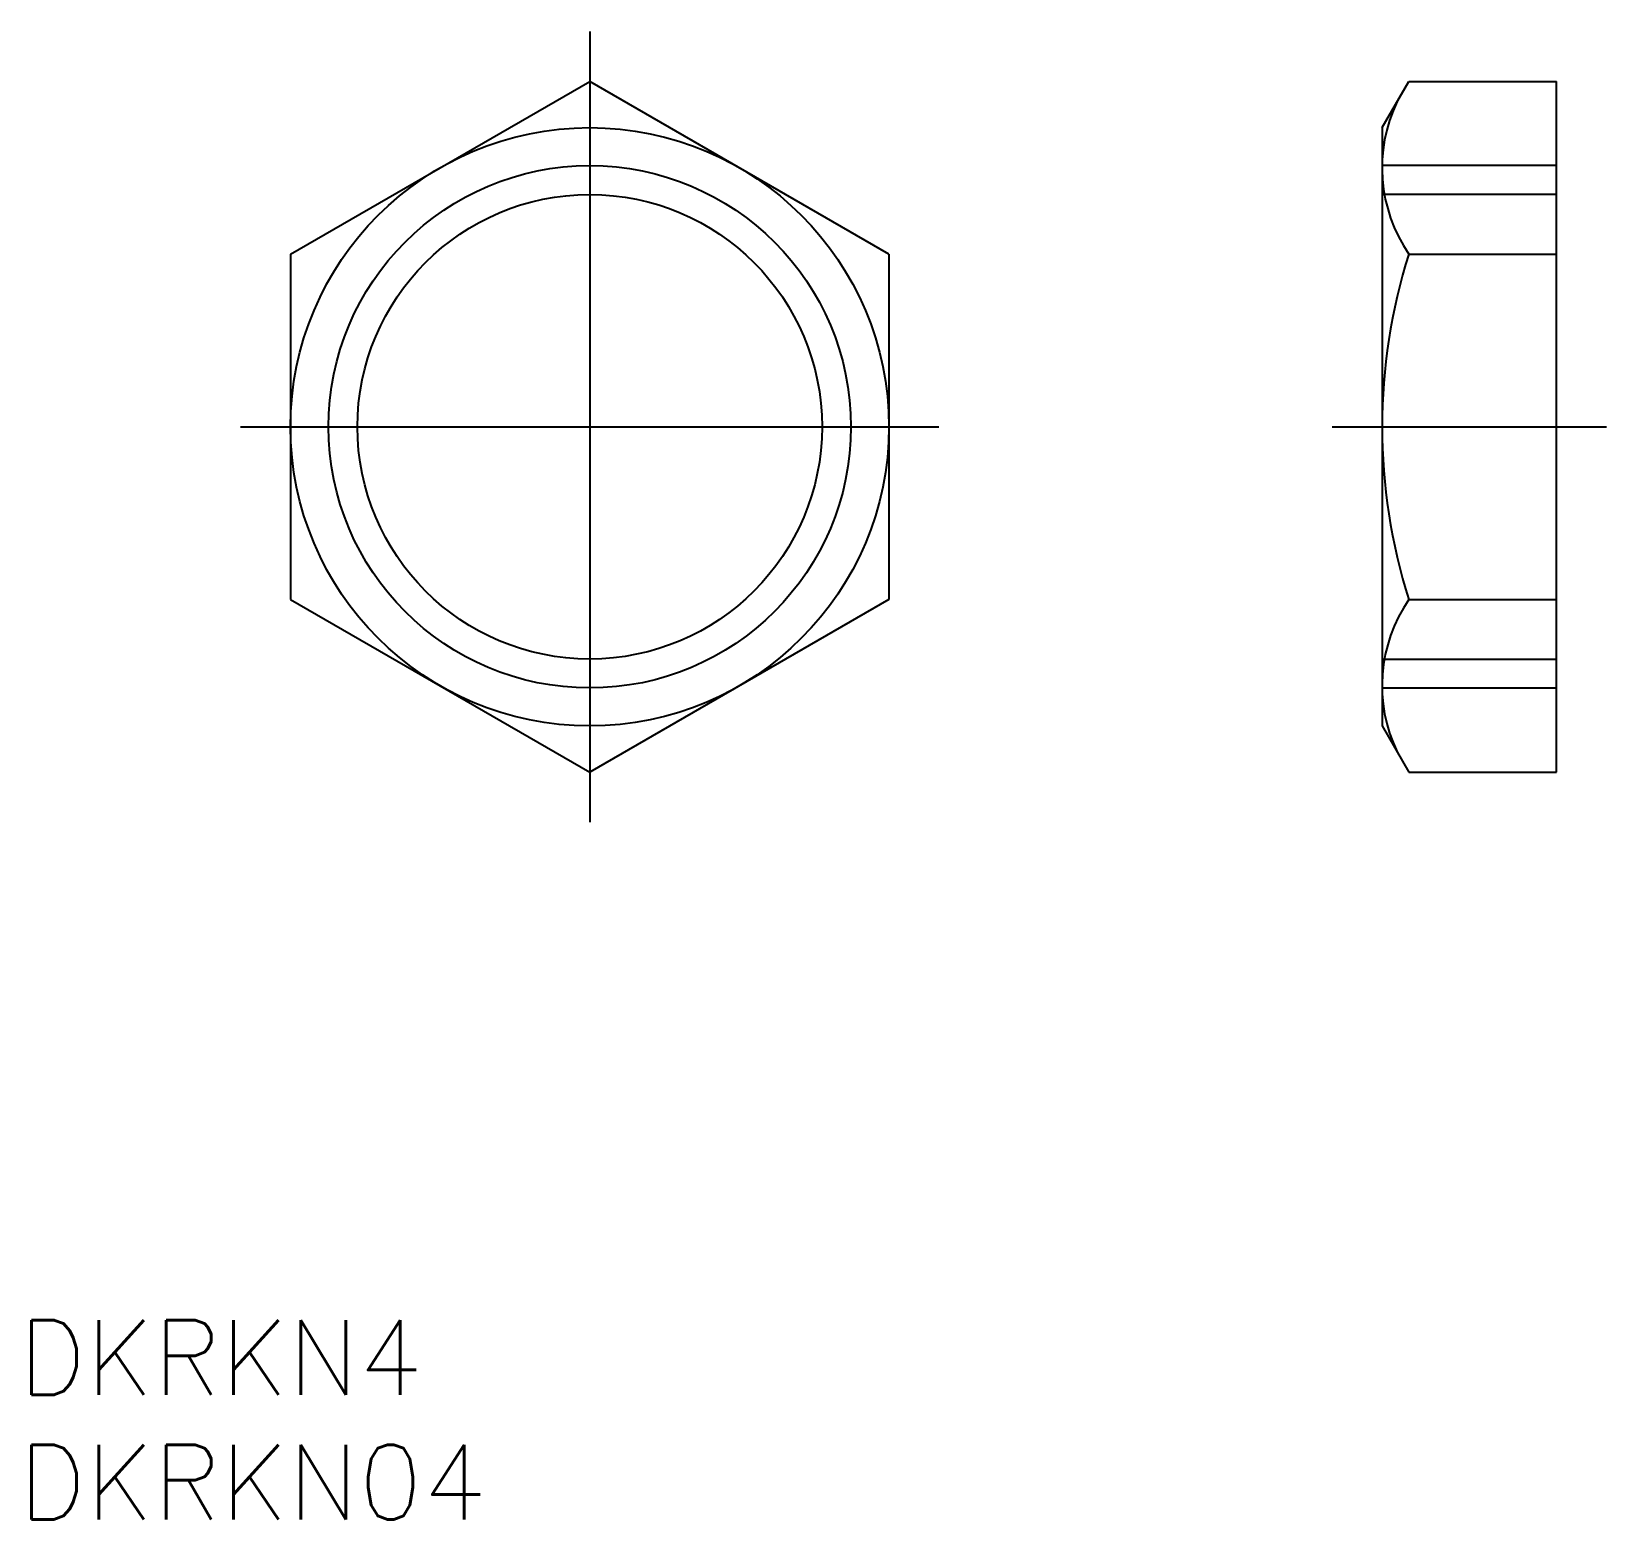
# Model space of a CAD drawing. Extents: x -22.4 to 40.8, y -43.8 to 15.9.
import ezdxf

# ---------------------------------------------------------------- set-up
doc = ezdxf.new("R2010")
doc.units = 0
doc.linetypes.add('CENTER', pattern=[50.8, 31.75, -6.35, 6.35, -6.35])
doc.linetypes.add('DASHED', pattern=[19.05, 12.7, -6.35])
doc.layers.get('0').update_dxf_attribs({"linetype": 'CONTINUOUS'})
doc.layers.add('CENTER', color=1, linetype='CONTINUOUS')
doc.styles.get("Standard").update_dxf_attribs({"font": 'txt.shx', "height": 3, "bigfont": 'bigfont.shx'})

msp = doc.modelspace()

# ---------------------------------------------------------------- linework, layer by layer
at = {"color": 7, "linetype": 'CONTINUOUS'}
for p, q in [((-12, 6.928), (0, 13.856)), ((12, 6.928), (0, 13.856)), ((31.778, 12), (32.85, 13.856)), ((32.85, 13.856), (38.778, 13.856)), ((38.778, -13.856), (38.778, 13.856)), ((31.778, 12), (31.778, -12)), ((-12, 6.928), (-12, -6.928)), ((12, 6.928), (12, -6.928)), ((32.85, 6.928), (38.778, 6.928)), ((-12, -6.928), (0, -13.856)), ((12, -6.928), (0, -13.856)), ((32.85, -6.928), (38.778, -6.928)), ((31.778, -12), (32.85, -13.856)), ((32.85, -13.856), (38.778, -13.856))]:
    msp.add_line(p, q, dxfattribs=at)
at = {"color": 3, "linetype": 'DASHED'}
for p, q in [((38.778, 10.477), (31.778, 10.477)), ((38.778, 9.316), (31.778, 9.316)), ((31.778, -9.315), (38.778, -9.315)), ((31.778, -10.477), (38.778, -10.477))]:
    msp.add_line(p, q, dxfattribs=at)
at = {"color": 7, "linetype": 'CONTINUOUS'}
for radius in [12, 9.316]:
    msp.add_circle((0, 0), radius, dxfattribs=at)
at = {"color": 3, "linetype": 'CONTINUOUS'}
msp.add_circle((0, 0), 10.477, dxfattribs=at)
at = {"color": 7, "linetype": 'CONTINUOUS'}
for centre, radius, start, end in [((37.912, 10.392), 6.134, 154.38425, 214.38425), ((54.706, 0), 22.928, 162.41205, 197.58795), ((37.912, -10.392), 6.134, 145.61575, 205.61575)]:
    msp.add_arc(centre, radius, start, end, dxfattribs=at)
at = {"layer": 'CENTER', "color": 1, "linetype": 'CENTER'}
for p, q in [((0, 15.856), (0, -15.856)), ((-14, 0), (14, 0)), ((29.778, 0), (40.778, 0))]:
    msp.add_line(p, q, dxfattribs=at)

# ---------------------------------------------------------------- texts
at = {"color": 7, "linetype": 'CONTINUOUS'}
for s, p in [('DKRKN4', (-22.902, -38.831)), ('DKRKN04', (-22.902, -43.831))]:
    msp.add_text(s, height=3, dxfattribs=at).set_placement(p)

doc.saveas('drawing.dxf')
